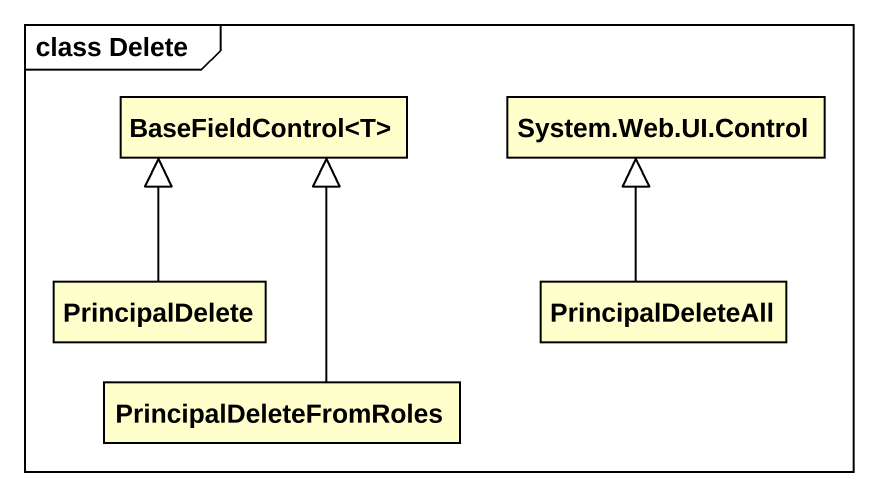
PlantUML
@startuml
mainframe class Delete
hide circle
hide empty members
class "BaseFieldControl<T>" as BaseFieldControl_T
class "System.Web.UI.Control" as System_Web_UI_Control
class PrincipalDelete
class PrincipalDeleteAll
class PrincipalDeleteFromRoles
PrincipalDelete -up-|> BaseFieldControl_T
PrincipalDeleteAll -up-|> System_Web_UI_Control
PrincipalDeleteFromRoles -up-|> BaseFieldControl_T
@enduml
